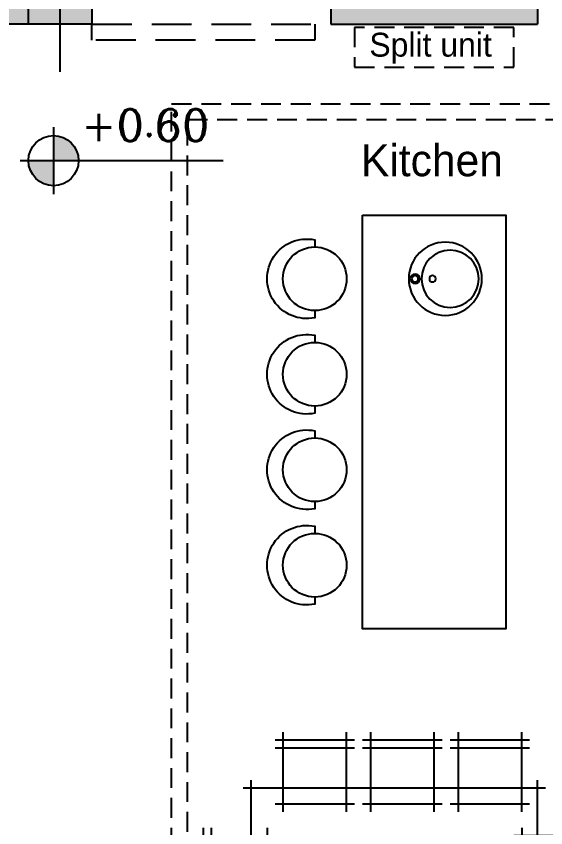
# Model space of a CAD drawing. Header units: millimetres. Extents: x 118878 to 201916, y 10986 to 20993.
# Drawn here: x 180373 to 180706, y 17028 to 17538 of the extents above; entities that cross this region are included whole.
import ezdxf

# ---------------------------------------------------------------- set-up
doc = ezdxf.new("R2010")
doc.units = ezdxf.units.MM
doc.header["$LTSCALE"] = 100
for name, pattern in [('DASHDOT', [1, 0.5, -0.25, 0, -0.25]), ('DASHED2', [0.375, 0.25, -0.125]), ('HIDDEN2', [0.1875, 0.125, -0.0625])]:
    doc.linetypes.add(name, pattern=pattern)
for name, color, linetype in [('0-NIVO', 51, 'Continuous'), ('1', 1, 'Continuous'), ('2', 2, 'Continuous'), ('7', 7, 'Continuous'), ('8', 8, 'HIDDEN2'), ('9', 11, 'Continuous'), ('AX', 1, 'Continuous'), ('furniture faz2', 181, 'Continuous'), ('K', 9, 'HIDDEN2'), ('text', 201, 'Continuous')]:
    doc.layers.add(name, color=color, linetype=linetype)
doc.styles.add('textstyle3', font='')
doc.styles.add('textstyle5', font='ROMANC')
doc.styles.get('textstyle3').set_extended_font_data('Andalus')

# ---------------------------------------------------------------- blocks, each defined once
blk = doc.blocks.new('Dining 8')
for p, q in [((-160, 85), (-160, 35)), ((-120, 35), (-120, 85)), ((-105, 85), (-105, 35)), ((-65, 35), (-65, 85)), ((-50, 85), (-50, 35)), ((-10, 35), (-10, 85)), ((-115, 80), (-165, 80)), ((-60, 80), (-110, 80)), ((-5, 80), (-55, 80)), ((-115, 75), (-165, 75)), ((-60, 75), (-110, 75)), ((-5, 75), (-55, 75)), ((-180, -55), (-180, 55)), ((0, -55), (0, 55)), ((-185, 50), (5, 50)), ((-165, 40), (-115, 40)), ((-110, 40), (-60, 40)), ((-55, 40), (-5, 40)), ((-210, -25), (-210, 25)), ((-205, -25), (-205, 25)), ((-170, 25), (-170, -25)), ((-10, 25), (-10, -25)), ((25, -25), (25, 25)), ((30, -25), (30, 25)), ((-215, 20), (-165, 20)), ((35, 20), (-15, 20)), ((-165, -20), (-215, -20)), ((-15, -20), (35, -20)), ((-160, -85), (-160, -35)), ((-120, -35), (-120, -85)), ((-105, -85), (-105, -35)), ((-65, -35), (-65, -85)), ((-50, -85), (-50, -35)), ((-10, -35), (-10, -85)), ((-165, -40), (-115, -40)), ((-110, -40), (-60, -40)), ((-55, -40), (-5, -40)), ((-185, -50), (5, -50)), ((-115, -75), (-165, -75)), ((-60, -75), (-110, -75)), ((-5, -75), (-55, -75)), ((-115, -80), (-165, -80)), ((-60, -80), (-110, -80)), ((-5, -80), (-55, -80))]:
    blk.add_line(p, q)
blk = doc.blocks.new('stools')
blk.add_lwpolyline([(0, -20), (0, -24.49, 1.224745), (0, 24.49), (0, 20)], format="xyb")
for start, end in [(90, 270), (270, 90)]:
    blk.add_arc((0, 0), 20, start, end)
blk = doc.blocks.new('SINK-K-1')
for centre, radius in [((0, 0), 23), ((-3, 0), 18), ((8, 0), 2), ((19, 0), 3), ((19, 0), 2)]:
    blk.add_circle(centre, radius)
blk = doc.blocks.new('col40x40')
at = {"layer": 'AX', "transparency": 33554687}
blk.add_hatch(color=252, dxfattribs=at).paths.add_polyline_path([(-20, -20), (20, -20), (20, 20), (-20, 20)], flags=0)
at = {"layer": 'AX', "linetype": 'DASHDOT'}
for p, q in [((0, 50), (0, -50)), ((50, 0), (-50, 0))]:
    blk.add_line(p, q, dxfattribs=at)
at = {"layer": 'AX', "color": 7}
blk.add_lwpolyline([(-20, -20), (20, -20), (20, 20), (-20, 20)], close=True, dxfattribs=at)
blk = doc.blocks.new('ax-t1')
at = {"xscale": -1}
blk.add_blockref('col40x40', (480, -980), dxfattribs=at)
blk = doc.blocks.new('AX-01')
at = {"layer": 'AX', "rotation": 180}
blk.add_blockref('ax-t1', (1100, -1370), dxfattribs=at)
blk = doc.blocks.new('cod-03')
at = {"layer": '1', "transparency": 33554687}
h = blk.add_hatch(color=256, dxfattribs=at)
edge = h.paths.add_edge_path(flags=0)
edge.add_arc((0, 0), 18, 0, 90)
edge.add_line((0, 18), (0, 0))
edge.add_line((0, 0), (18, 0))
h = blk.add_hatch(color=256, dxfattribs=at)
edge = h.paths.add_edge_path(flags=0)
edge.add_line((0, 0), (-18, 0))
edge.add_arc((0, 0), 18, 180, 270)
edge.add_line((0, -18), (0, 0))
at = {"layer": '2'}
for p, q in [((0, 24), (0, -24)), ((-24, 0), (121.86, 0))]:
    blk.add_line(p, q, dxfattribs=at)
blk.add_circle((0, 0), 18, dxfattribs=at)

msp = doc.modelspace()

# ---------------------------------------------------------------- hatches: boundary and pattern name
at = {"layer": '9', "transparency": 33554687}
h = msp.add_hatch(color=256, dxfattribs=at)
h.paths.add_polyline_path([(179800.98, 16622.97), (179840.98, 16622.97), (179840.98, 16592.97), (179800.98, 16592.97)], flags=0)
h.paths.add_polyline_path([(179820.98, 17532.97), (179820.98, 17142.97), (179800.98, 17142.97), (179800.98, 16992.97), (179820.98, 16992.97), (179820.98, 16792.97), (179800.98, 16792.97), (179800.98, 16642.97), (179860.98, 16642.97), (179860.98, 16572.97), (179780.98, 16572.97), (179780.98, 17972.97), (179840.98, 17972.97), (179840.98, 17937.97), (179820.98, 17937.97), (179820.98, 17892.97), (179800.98, 17892.97), (179800.98, 17572.97), (179820.98, 17572.97), (179820.98, 17542.97), (180180.98, 17542.97), (180180.98, 17602.97), (180190.98, 17602.97), (180190.98, 17542.97), (180380.98, 17542.97), (180380.98, 17602.97), (180410.98, 17602.97), (180410.98, 17612.97), (180420.98, 17612.97), (180420.98, 17532.97)], flags=0)
h.paths.add_polyline_path([(180675.98, 17752.97), (180675.98, 17717.97), (180640.98, 17717.97), (180640.98, 17542.97), (180700.98, 17542.97), (180700.98, 17532.97), (180570.98, 17532.97), (180570.98, 17542.97), (180630.98, 17542.97), (180630.98, 17592.97), (180570.98, 17592.97), (180570.98, 17602.97), (180630.98, 17602.97), (180630.98, 17772.97), (180640.98, 17772.97), (180640.98, 17762.97), (180860.98, 17762.97), (180860.98, 17887.97), (180830.98, 17887.97), (180830.98, 17932.97), (180640.98, 17932.97), (180640.98, 17867.97), (180630.98, 17867.97), (180630.98, 17877.97), (180620.98, 17877.97), (180620.98, 17952.97), (180680.98, 17952.97), (180680.98, 17972.97), (180760.98, 17972.97), (180760.98, 17952.97), (180780.98, 17952.97), (180780.98, 17972.97), (180820.98, 17972.97), (180820.98, 17952.97), (180840.98, 17952.97), (180840.98, 17972.97), (180880.98, 17972.97), (180880.98, 17672.97), (180860.98, 17672.97), (180860.98, 17752.97)], flags=0)
h.paths.add_polyline_path([(180665.98, 17752.97), (180665.98, 17727.97), (180640.98, 17727.97), (180640.98, 17752.97)], flags=0)
h.paths.add_polyline_path([(180420.98, 17877.97), (180420.98, 17887.97), (180430.98, 17887.97), (180430.98, 17952.97), (180180.98, 17952.97), (180180.98, 17732.97), (180200.98, 17732.97), (180200.98, 17742.97), (180190.98, 17742.97), (180190.98, 17932.97), (180380.98, 17932.97), (180380.98, 17742.97), (180295.98, 17742.97), (180295.98, 17732.97), (180410.98, 17732.97), (180410.98, 17722.97), (180420.98, 17722.97), (180420.98, 17742.97), (180390.98, 17742.97), (180390.98, 17877.97)], flags=0)
h.paths.add_polyline_path([(180820.98, 16827.97), (180830.98, 16827.97), (180830.98, 16862.97), (180880.98, 16862.97), (180880.98, 16802.97), (180820.98, 16802.97)], flags=0)
h.paths.add_polyline_path([(180380.98, 16802.97), (180380.98, 16812.97), (180380.98, 16852.97), (180420.98, 16852.97), (180420.98, 16827.97), (180430.98, 16827.97), (180430.98, 16802.97)], flags=0)
h.paths.add_polyline_path([(180800.98, 17032.97), (180860.98, 17032.97), (180860.98, 17532.97), (180800.98, 17532.97), (180800.98, 17552.97), (180830.98, 17552.97), (180830.98, 17572.97), (180860.98, 17572.97), (180860.98, 17582.97), (180880.98, 17582.97), (180880.98, 17012.97), (180800.98, 17012.97)], flags=0)

# ---------------------------------------------------------------- linework, layer by layer
at = {"layer": '7'}
for p, q in [((180570.98, 17542.97), (180570.98, 17532.97)), ((180700.98, 17542.97), (180700.98, 17532.97)), ((180570.98, 17532.97), (180700.98, 17532.97))]:
    msp.add_line(p, q, dxfattribs=at)
msp.add_lwpolyline([(180420.98, 17612.97), (180420.98, 17532.97), (179820.98, 17532.97)], dxfattribs=at)
at = {"layer": '8', "linetype": 'DASHED2'}
msp.add_lwpolyline([(180560.98, 17522.97), (180420.98, 17522.97), (180420.98, 17532.97), (180560.98, 17532.97)], close=True, dxfattribs=at)
at = {"layer": 'furniture faz2', "linetype": 'HIDDEN2'}
msp.add_lwpolyline([(180685.98, 17505.97), (180685.98, 17530.97), (180585.98, 17530.97), (180585.98, 17505.97)], close=True, dxfattribs=at)
at = {"layer": 'furniture faz2'}
msp.add_lwpolyline([(180590.98, 17412.97), (180680.98, 17412.97), (180680.98, 17152.97), (180590.98, 17152.97)], close=True, dxfattribs=at)
at = {"layer": 'K'}
for points in [[(180750.98, 16902.97), (180470.98, 16902.97), (180470.98, 17482.97), (180750.98, 17482.97)], [(180480.98, 17472.97), (180740.98, 17472.97), (180740.98, 16912.97), (180480.98, 16912.97)]]:
    msp.add_lwpolyline(points, close=True, dxfattribs=at)

# ---------------------------------------------------------------- block references
at = {"layer": '0-NIVO', "xscale": 0.8750000000129351, "yscale": 0.8750000000129351, "zscale": 0.8750000000129351}
msp.add_blockref('cod-03', (180396.77, 17447.21), dxfattribs=at)
at = {"layer": '2'}
msp.add_blockref('AX-01', (179780.98, 17942.97), dxfattribs=at)
at = {"layer": 'furniture faz2', "xscale": -1}
for name, p in [('stools', (180560.98, 17372.97)), ('SINK-K-1', (180642.98, 17372.97)), ('stools', (180560.98, 17312.97)), ('stools', (180560.98, 17252.97)), ('stools', (180560.98, 17192.97))]:
    msp.add_blockref(name, p, dxfattribs=at)
at = {"layer": 'furniture faz2'}
msp.add_blockref('Dining 8', (180700.98, 17002.97), dxfattribs=at)

# ---------------------------------------------------------------- texts
at = {"layer": '0-NIVO', "style": 'textstyle5'}
msp.add_text('+0.60', height=20, dxfattribs=at).set_placement((180414.12, 17459.53))
at = {"layer": 'furniture faz2', "style": 'textstyle3'}
msp.add_text('Split unit', height=15, dxfattribs=at).set_placement((180595.26, 17512.58))
at = {"layer": 'text', "style": 'textstyle3'}
msp.add_text('Kitchen', height=20, dxfattribs=at).set_placement((180589.98, 17437.4))

doc.saveas('drawing.dxf')
